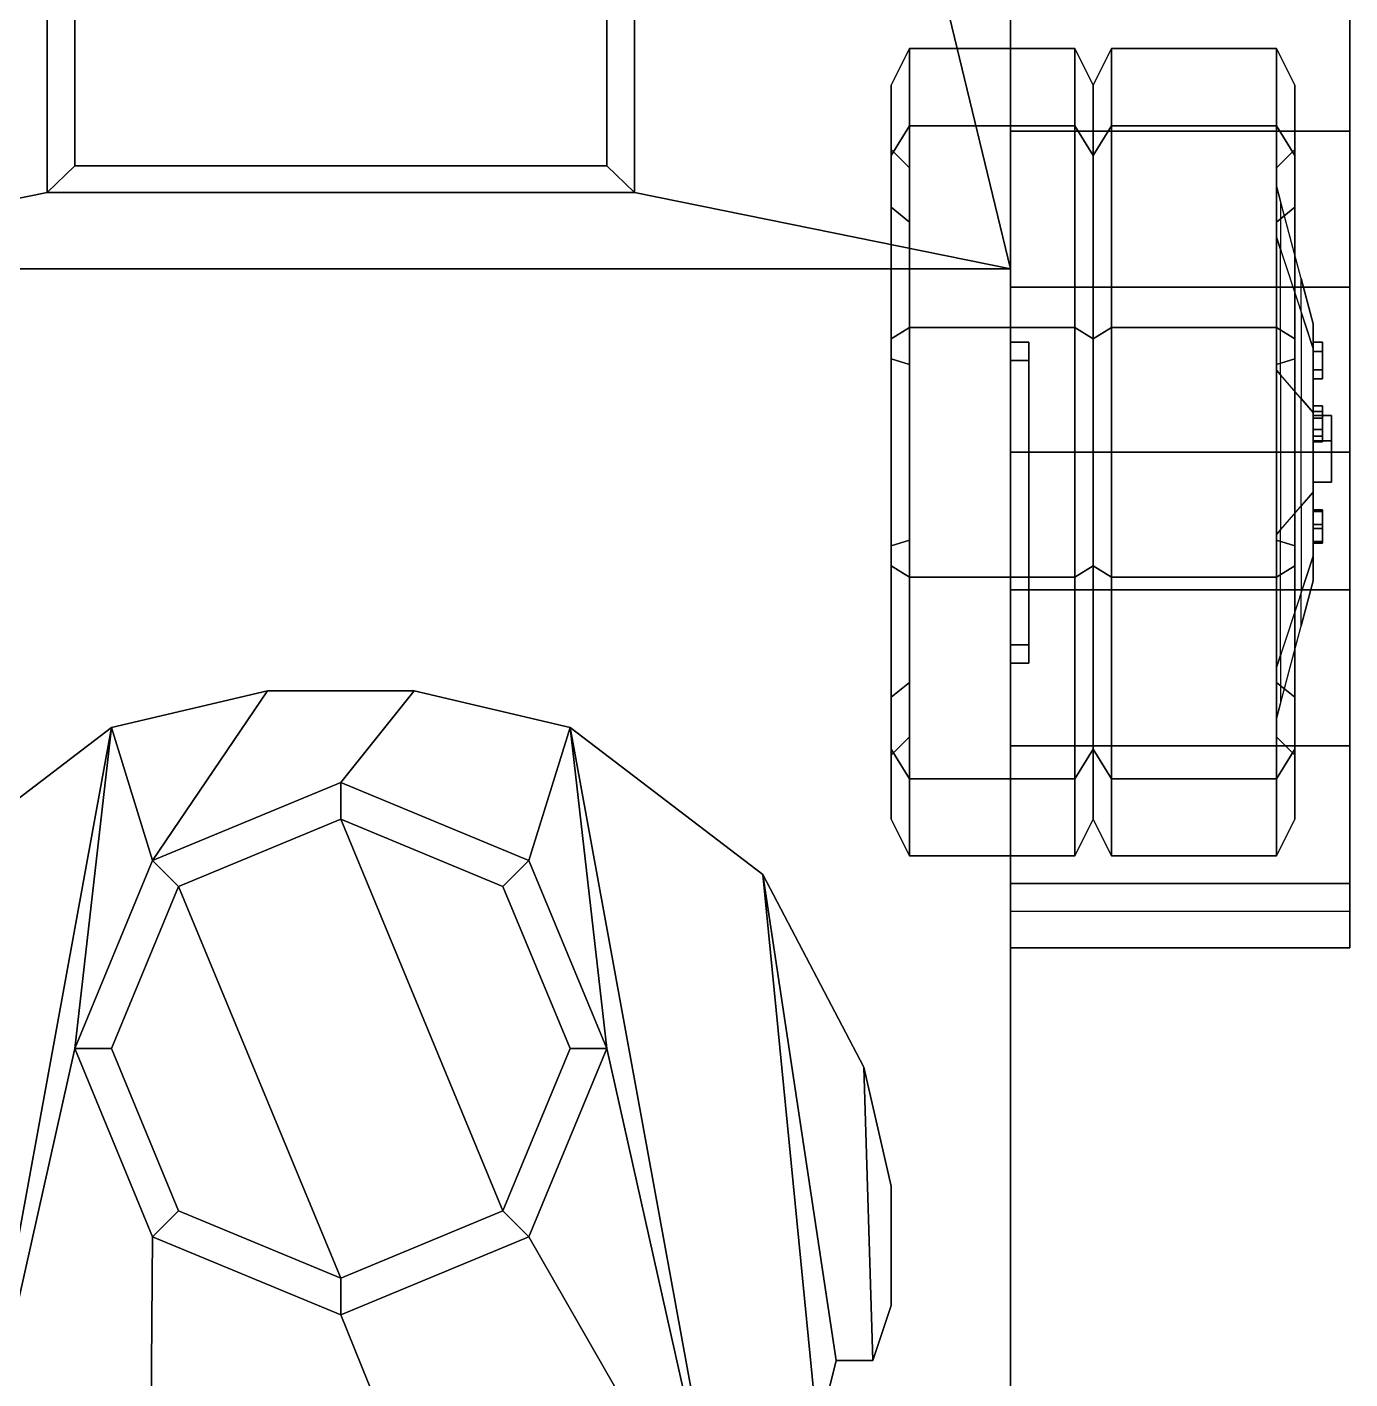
# Model space of a CAD drawing. Header units: millimetres. Extents: x -1.1 to 1.1, y -2.7 to 6.33.
# Drawn here: x -0.342 to 1.1, y 0.79 to 2.264 of the extents above; entities that cross this region are included whole.
import ezdxf

# ---------------------------------------------------------------- set-up
doc = ezdxf.new("R2010")
doc.units = ezdxf.units.MM
doc.layers.add('turret', color=2, linetype='Continuous')
doc.layers.add('wheels', color=2, linetype='Continuous')

msp = doc.modelspace()

# ---------------------------------------------------------------- linework, layer by layer
for points in [[(0.73, 2.62, 0.26), (0.73, 0.42, 0.26), (-0.73, 0.42, 0.26), (-0.73, 2.62, 0.26)], [(-0.32, 2.3643, 1.63), (-0.58, 2.62, 1.23), (-0.73, 2, 2.2), (-0.32, 2.0831, 2.07)], [(0.32, 2.0831, 2.07), (0.73, 2, 2.2), (0.58, 2.62, 1.23), (0.32, 2.3643, 1.63)], [(0.73, 2, 2.2), (0.73, 2.62, 1.23), (0.58, 2.62, 1.23), (0.73, 2, 2.2)], [(0.73, 2.62, 1.23), (0.73, 2.62, 1.23), (0.73, 2.15, 0.92), (0.73, 2.3, 0.76)], [(0.73, 2.62, 1.23), (0.73, 2.62, 1.23), (0.73, 1.98, 1.01), (0.73, 2.15, 0.92)], [(0.73, 2.62, 1.23), (0.73, 2.62, 1.23), (0.73, 1.8, 1.03), (0.73, 1.98, 1.01)], [(0.73, 1.65, 1.01), (0.73, 1.8, 1.03), (0.73, 2.62, 1.23), (0.73, 0.77, 1.75)], [(0.73, 0.77, 1.75), (0.73, 0.77, 1.75), (0.73, 2.62, 1.23), (0.73, 1.59, 1.75)], [(0.73, 1.59, 1.75), (0.73, 1.59, 1.75), (0.73, 2.62, 1.23), (0.73, 1.9, 1.75)], [(0.73, 1.9, 1.75), (0.73, 1.9, 1.75), (0.73, 2.62, 1.23), (0.73, 1.92, 1.77)], [(0.73, 1.92, 2.05), (0.73, 1.92, 1.77), (0.73, 2.62, 1.23), (0.73, 2, 2.2)], [(-0.29, 2.3552, 1.66), (-0.32, 2.3643, 1.63), (-0.32, 2.0831, 2.07), (-0.29, 2.1123, 2.04)], [(0.29, 2.1123, 2.04), (0.32, 2.0831, 2.07), (0.32, 2.3643, 1.63), (0.29, 2.3552, 1.66)], [(1.1, 2.33, 0.26), (1.1, 2.37, 0.4), (1.1, 1.26, 0.4), (1.1, 1.3, 0.26)], [(1.1, 2.37, 0.56), (1.1, 2.3, 0.76), (1.1, 1.33, 0.76), (1.1, 1.26, 0.56)], [(1.1, 2.37, 0.4), (1.1, 2.37, 0.56), (1.1, 1.26, 0.56), (1.1, 1.26, 0.4)], [(-0.29, 2.3552, 1.66), (-0.29, 2.1123, 2.04), (0.29, 2.1123, 2.04), (0.29, 2.3552, 1.66)], [(0.73, 2.3, 0.76), (0.73, 2.15, 0.92), (1.1, 2.15, 0.92), (1.1, 2.3, 0.76)], [(1.1, 2.3, 0.76), (1.1, 2.15, 0.92), (1.1, 1.48, 0.92), (1.1, 1.33, 0.76)], [(0.73, 2.15, 0.92), (0.73, 1.98, 1.01), (1.1, 1.98, 1.01), (1.1, 2.15, 0.92)], [(1.1, 2.15, 0.92), (1.1, 1.98, 1.01), (1.1, 1.65, 1.01), (1.1, 1.48, 0.92)], [(-0.29, 2.1123, 2.04), (-0.32, 2.0831, 2.07), (0.32, 2.0831, 2.07), (0.29, 2.1123, 2.04)], [(0.73, 2, 2.2), (0.32, 2.0831, 2.07), (-0.32, 2.0831, 2.07), (-0.73, 2, 2.2)], [(-0.73, 2, 2.2), (-0.73, -0.21, 2.2), (0.73, -0.21, 2.2), (0.73, 2, 2.2)], [(0.73, -0.21, 2.2), (0.73, 0.77, 2.07), (0.73, 1.59, 2.07), (0.73, 2, 2.2)], [(0.73, 1.59, 2.07), (0.73, 1.59, 2.07), (0.73, 1.9, 2.07), (0.73, 2, 2.2)], [(0.73, 1.9, 2.07), (0.73, 1.9, 2.07), (0.73, 1.92, 2.05), (0.73, 2, 2.2)], [(0.73, 1.98, 1.01), (0.73, 1.8, 1.03), (1.1, 1.8, 1.03), (1.1, 1.98, 1.01)], [(1.1, 1.98, 1.01), (1.1, 1.8, 1.03), (1.1, 1.8, 1.03), (1.1, 1.65, 1.01)], [(0.73, 1.92, 2.05), (0.73, 1.9, 2.07), (0.75, 1.9, 2.07), (0.75, 1.92, 2.05)], [(0.73, 1.92, 1.77), (0.73, 1.92, 2.05), (0.75, 1.92, 2.05), (0.75, 1.92, 1.77)], [(0.73, 1.9, 1.75), (0.73, 1.92, 1.77), (0.75, 1.92, 1.77), (0.75, 1.9, 1.75)], [(0.75, 1.9, 2.07), (0.75, 1.59, 2.07), (0.75, 1.57, 2.05), (0.75, 1.92, 2.05)], [(0.75, 1.92, 2.05), (0.75, 1.57, 2.05), (0.75, 1.57, 1.77), (0.75, 1.92, 1.77)], [(0.75, 1.92, 1.77), (0.75, 1.57, 1.77), (0.75, 1.59, 1.75), (0.75, 1.9, 1.75)], [(0.73, 1.9, 2.07), (0.73, 1.59, 2.07), (0.75, 1.59, 2.07), (0.75, 1.9, 2.07)], [(0.73, 1.59, 1.75), (0.73, 1.9, 1.75), (0.75, 1.9, 1.75), (0.75, 1.59, 1.75)], [(1.1, 1.65, 1.01), (1.1, 1.8, 1.03), (0.73, 1.8, 1.03), (0.73, 1.65, 1.01)], [(1.1, 1.48, 0.92), (1.1, 1.65, 1.01), (0.73, 1.65, 1.01), (0.73, 1.48, 0.92)], [(0.73, 1.48, 0.92), (0.73, 1.65, 1.01), (0.73, 0.43, 0.82)], [(0.73, 0.46, 1.75), (0.73, 0.43, 0.82), (0.73, 1.65, 1.01), (0.73, 0.77, 1.75)], [(0.73, 1.59, 2.07), (0.73, 1.57, 2.05), (0.75, 1.57, 2.05), (0.75, 1.59, 2.07)], [(0.73, 1.57, 1.77), (0.73, 1.59, 1.75), (0.75, 1.59, 1.75), (0.75, 1.57, 1.77)], [(0.73, 0.77, 2.07), (0.73, 0.79, 2.05), (0.73, 1.57, 2.05), (0.73, 1.59, 2.07)], [(0.73, 0.79, 1.77), (0.73, 0.77, 1.75), (0.73, 1.59, 1.75), (0.73, 1.57, 1.77)], [(0.73, 1.57, 2.05), (0.73, 1.57, 1.77), (0.75, 1.57, 1.77), (0.75, 1.57, 2.05)], [(0.73, 0.79, 2.05), (0.73, 0.79, 1.77), (0.73, 1.57, 1.77), (0.73, 1.57, 2.05)], [(1.1, 1.33, 0.76), (1.1, 1.48, 0.92), (0.73, 1.48, 0.92), (0.73, 1.33, 0.76)], [(0.73, 1.33, 0.76), (0.73, 1.48, 0.92), (0.73, 0.43, 0.82)], [(1.1, 1.26, 0.56), (1.1, 1.33, 0.76), (0.73, 1.33, 0.76), (0.73, 1.26, 0.56)], [(0.73, 1.26, 0.56), (0.73, 1.33, 0.76), (0.73, 0.43, 0.82)], [(0.73, 0.41, 0.8), (0.73, 0.42, 0.26), (0.73, 1.3, 0.26), (0.73, 1.26, 0.4)], [(1.1, 1.3, 0.26), (1.1, 1.26, 0.4), (0.73, 1.26, 0.4), (0.73, 1.3, 0.26)], [(1.1, 1.26, 0.4), (1.1, 1.26, 0.56), (0.73, 1.26, 0.56), (0.73, 1.26, 0.4)], [(0.73, 1.26, 0.4), (0.73, 1.26, 0.56), (0.73, 0.43, 0.82)], [(0.73, 1.26, 0.4), (0.73, 0.43, 0.82), (0.73, 0.41, 0.8)]]:
    msp.add_3dface(points)
at = {"layer": 'turret'}
for points in [[(-0.08, 1.54, 2.2), (-0.25, 1.5, 2.2), (-0.25, 1.5, 2.81), (-0.08, 1.54, 2.81)], [(-0.25, 1.5, 2.81), (-0.25, 1.5, 2.81), (-0.2051, 1.3551, 2.81), (-0.08, 1.54, 2.81)], [(0.08, 1.54, 2.81), (-0.08, 1.54, 2.81), (-0.2051, 1.3551, 2.81), (0, 1.44, 2.81)], [(0.08, 1.54, 2.2), (-0.08, 1.54, 2.2), (-0.08, 1.54, 2.81), (0.08, 1.54, 2.81)], [(0.25, 1.5, 2.81), (0.08, 1.54, 2.81), (0, 1.44, 2.81), (0.2051, 1.3551, 2.81)], [(0.08, 1.54, 2.81), (0.25, 1.5, 2.81), (0.25, 1.5, 2.2), (0.08, 1.54, 2.2)], [(-0.46, 1.34, 2.81), (-0.52, 0.73, 2.81), (-0.42, 0.57, 2.81), (-0.25, 1.5, 2.81)], [(-0.25, 1.5, 2.2), (-0.46, 1.34, 2.2), (-0.46, 1.34, 2.81), (-0.25, 1.5, 2.81)], [(-0.25, 1.5, 2.81), (-0.42, 0.57, 2.81), (-0.29, 1.15, 2.81), (-0.25, 1.5, 2.81)], [(-0.25, 1.5, 2.81), (-0.25, 1.5, 2.81), (-0.29, 1.15, 2.81), (-0.2051, 1.3551, 2.81)], [(0.25, 1.5, 2.81), (0.25, 1.5, 2.81), (0.2051, 1.3551, 2.81), (0.29, 1.15, 2.81)], [(0.25, 1.5, 2.81), (0.46, 1.34, 2.81), (0.46, 1.34, 2.2), (0.25, 1.5, 2.2)], [(0.25, 1.5, 2.81), (0.42, 0.57, 2.81), (0.52, 0.73, 2.81), (0.46, 1.34, 2.81)], [(0.42, 0.57, 2.81), (0.42, 0.57, 2.81), (0.25, 1.5, 2.81), (0.29, 1.15, 2.81)], [(0, 1.44, 2.81), (-0.2051, 1.3551, 2.81), (-0.1768, 1.3268, 2.83), (0, 1.4, 2.83)], [(0.2051, 1.3551, 2.81), (0, 1.44, 2.81), (0, 1.4, 2.83), (0.1768, 1.3268, 2.83)], [(-0.1768, 1.3268, 2.83), (0, 0.9, 2.83), (0.1768, 0.9732, 2.83), (0, 1.4, 2.83)], [(0, 1.4, 2.83), (0.1768, 0.9732, 2.83), (0.25, 1.15, 2.83), (0.1768, 1.3268, 2.83)], [(-0.2051, 1.3551, 2.81), (-0.29, 1.15, 2.81), (-0.25, 1.15, 2.83), (-0.1768, 1.3268, 2.83)], [(0.29, 1.15, 2.81), (0.2051, 1.3551, 2.81), (0.1768, 1.3268, 2.83), (0.25, 1.15, 2.83)], [(-0.25, 1.15, 2.83), (-0.1768, 0.9732, 2.83), (0, 0.9, 2.83), (-0.1768, 1.3268, 2.83)], [(0.46, 1.34, 2.81), (0.57, 1.13, 2.81), (0.57, 1.13, 2.2), (0.46, 1.34, 2.2)], [(0.46, 1.34, 2.81), (0.52, 0.73, 2.81), (0.54, 0.81, 2.81), (0.46, 1.34, 2.81)], [(0.46, 1.34, 2.81), (0.54, 0.81, 2.81), (0.58, 0.81, 2.81), (0.57, 1.13, 2.81)], [(-0.29, 1.15, 2.81), (-0.42, 0.57, 2.81), (-0.21, 0.34, 2.81), (-0.2051, 0.9449, 2.81)], [(-0.29, 1.15, 2.81), (-0.2051, 0.9449, 2.81), (-0.1768, 0.9732, 2.83), (-0.25, 1.15, 2.83)], [(0.2051, 0.9449, 2.81), (0.29, 1.15, 2.81), (0.25, 1.15, 2.83), (0.1768, 0.9732, 2.83)], [(0.42, 0.57, 2.81), (0.42, 0.57, 2.81), (0.29, 1.15, 2.81), (0.2051, 0.9449, 2.81)], [(0.57, 1.13, 2.81), (0.6, 1, 2.81), (0.6, 1, 2.2), (0.57, 1.13, 2.2)], [(0.57, 1.13, 2.81), (0.58, 0.81, 2.81), (0.6, 0.87, 2.81), (0.6, 1, 2.81)], [(0.6, 1, 2.81), (0.6, 0.87, 2.81), (0.6, 0.87, 2.2), (0.6, 1, 2.2)], [(-0.2051, 0.9449, 2.81), (0, 0.86, 2.81), (0, 0.9, 2.83), (-0.1768, 0.9732, 2.83)], [(0, 0.86, 2.81), (0.2051, 0.9449, 2.81), (0.1768, 0.9732, 2.83), (0, 0.9, 2.83)], [(-0.2051, 0.9449, 2.81), (-0.21, 0.34, 2.81), (0.21, 0.34, 2.81), (0, 0.86, 2.81)], [(0, 0.86, 2.81), (0.21, 0.34, 2.81), (0.42, 0.57, 2.81), (0.2051, 0.9449, 2.81)], [(0.6, 0.87, 2.81), (0.58, 0.81, 2.81), (0.58, 0.81, 2.2), (0.6, 0.87, 2.2)], [(0.54, 0.81, 2.81), (0.52, 0.73, 2.81), (0.52, 0.73, 2.2), (0.54, 0.81, 2.2)], [(0.58, 0.81, 2.81), (0.54, 0.81, 2.81), (0.54, 0.81, 2.2), (0.58, 0.81, 2.2)]]:
    msp.add_3dface(points, dxfattribs=at)
at = {"layer": 'wheels'}
for points in [[(0.62, 2.24, 0.42), (0.62, 2.156, 0.1614), (0.6, 2.1236, 0.1849), (0.6, 2.2, 0.42)], [(0.62, 2.156, 0.6786), (0.62, 2.24, 0.42), (0.6, 2.2, 0.42), (0.6, 2.1236, 0.6551)], [(0.8, 2.24, 0.42), (0.8, 2.156, 0.1614), (0.62, 2.156, 0.1614), (0.62, 2.24, 0.42)], [(0.8, 2.156, 0.6786), (0.8, 2.24, 0.42), (0.62, 2.24, 0.42), (0.62, 2.156, 0.6786)], [(0.8, 2.156, 0.1614), (0.8, 2.24, 0.42), (0.82, 2.2, 0.42), (0.82, 2.1236, 0.1849)], [(0.8, 2.24, 0.42), (0.8, 2.156, 0.6786), (0.82, 2.1236, 0.6551), (0.82, 2.2, 0.42)], [(0.84, 2.24, 0.42), (0.84, 2.156, 0.1614), (0.82, 2.1236, 0.1849), (0.82, 2.2, 0.42)], [(0.84, 2.156, 0.6786), (0.84, 2.24, 0.42), (0.82, 2.2, 0.42), (0.82, 2.1236, 0.6551)], [(0.84, 2.156, 0.1614), (0.84, 2.24, 0.42), (1.02, 2.24, 0.42), (1.02, 2.156, 0.1614)], [(0.84, 2.24, 0.42), (0.84, 2.156, 0.6786), (1.02, 2.156, 0.6786), (1.02, 2.24, 0.42)], [(1.02, 2.156, 0.1614), (1.02, 2.24, 0.42), (1.04, 2.2, 0.42), (1.04, 2.1236, 0.1849)], [(1.02, 2.24, 0.42), (1.02, 2.156, 0.6786), (1.04, 2.1236, 0.6551), (1.04, 2.2, 0.42)], [(0.6, 2.2, 0.42), (0.6, 2.1236, 0.1849), (0.6, 2.067, 0.226), (0.6, 2.13, 0.42)], [(0.6, 2.1236, 0.6551), (0.6, 2.2, 0.42), (0.6, 2.13, 0.42), (0.6, 2.067, 0.614)], [(0.82, 2.1236, 0.1849), (0.82, 2.2, 0.42), (0.82, 2.13, 0.42), (0.82, 2.067, 0.226)], [(0.82, 2.2, 0.42), (0.82, 2.1236, 0.1849), (0.82, 2.067, 0.226), (0.82, 2.13, 0.42)], [(0.82, 2.2, 0.42), (0.82, 2.1236, 0.6551), (0.82, 2.067, 0.614), (0.82, 2.13, 0.42)], [(0.82, 2.1236, 0.6551), (0.82, 2.2, 0.42), (0.82, 2.13, 0.42), (0.82, 2.067, 0.614)], [(1.04, 2.1236, 0.1849), (1.04, 2.2, 0.42), (1.04, 2.13, 0.42), (1.04, 2.067, 0.226)], [(1.04, 2.2, 0.42), (1.04, 2.1236, 0.6551), (1.04, 2.067, 0.614), (1.04, 2.13, 0.42)], [(0.62, 2.156, 0.1614), (0.62, 1.936, 0.0015), (0.6, 1.9236, 0.0396), (0.6, 2.1236, 0.1849)], [(0.62, 1.936, 0.8385), (0.62, 2.156, 0.6786), (0.6, 2.1236, 0.6551), (0.6, 1.9236, 0.8004)], [(0.8, 2.156, 0.1614), (0.8, 1.936, 0.0015), (0.62, 1.936, 0.0015), (0.62, 2.156, 0.1614)], [(0.8, 1.936, 0.8385), (0.8, 2.156, 0.6786), (0.62, 2.156, 0.6786), (0.62, 1.936, 0.8385)], [(0.8, 1.936, 0.0015), (0.8, 2.156, 0.1614), (0.82, 2.1236, 0.1849), (0.82, 1.9236, 0.0396)], [(0.8, 2.156, 0.6786), (0.8, 1.936, 0.8385), (0.82, 1.9236, 0.8004), (0.82, 2.1236, 0.6551)], [(0.84, 2.156, 0.1614), (0.84, 1.936, 0.0015), (0.82, 1.9236, 0.0396), (0.82, 2.1236, 0.1849)], [(0.84, 1.936, 0.8385), (0.84, 2.156, 0.6786), (0.82, 2.1236, 0.6551), (0.82, 1.9236, 0.8004)], [(0.84, 1.936, 0.0015), (0.84, 2.156, 0.1614), (1.02, 2.156, 0.1614), (1.02, 1.936, 0.0015)], [(0.84, 2.156, 0.6786), (0.84, 1.936, 0.8385), (1.02, 1.936, 0.8385), (1.02, 2.156, 0.6786)], [(1.02, 1.936, 0.0015), (1.02, 2.156, 0.1614), (1.04, 2.1236, 0.1849), (1.04, 1.9236, 0.0396)], [(1.02, 2.156, 0.6786), (1.02, 1.936, 0.8385), (1.04, 1.9236, 0.8004), (1.04, 2.1236, 0.6551)], [(0.62, 2.0508, 0.2378), (0.62, 2.11, 0.42), (0.6, 2.13, 0.42), (0.6, 2.067, 0.226)], [(0.62, 2.11, 0.42), (0.62, 2.0508, 0.6022), (0.6, 2.067, 0.614), (0.6, 2.13, 0.42)], [(0.6, 2.1236, 0.1849), (0.6, 1.9236, 0.0396), (0.6, 1.902, 0.1062), (0.6, 2.067, 0.226)], [(0.6, 1.9236, 0.8004), (0.6, 2.1236, 0.6551), (0.6, 2.067, 0.614), (0.6, 1.902, 0.7338)], [(0.82, 1.9236, 0.0396), (0.82, 2.1236, 0.1849), (0.82, 2.067, 0.226), (0.82, 1.902, 0.1062)], [(0.82, 2.1236, 0.1849), (0.82, 1.9236, 0.0396), (0.82, 1.902, 0.1062), (0.82, 2.067, 0.226)], [(0.82, 2.1236, 0.6551), (0.82, 1.9236, 0.8004), (0.82, 1.902, 0.7338), (0.82, 2.067, 0.614)], [(0.82, 1.9236, 0.8004), (0.82, 2.1236, 0.6551), (0.82, 2.067, 0.614), (0.82, 1.902, 0.7338)], [(1.02, 2.11, 0.42), (1.02, 2.0508, 0.2378), (1.04, 2.067, 0.226), (1.04, 2.13, 0.42)], [(1.02, 2.0508, 0.6022), (1.02, 2.11, 0.42), (1.04, 2.13, 0.42), (1.04, 2.067, 0.614)], [(1.04, 1.9236, 0.0396), (1.04, 2.1236, 0.1849), (1.04, 2.067, 0.226), (1.04, 1.902, 0.1062)], [(1.04, 2.1236, 0.6551), (1.04, 1.9236, 0.8004), (1.04, 1.902, 0.7338), (1.04, 2.067, 0.614)], [(0.62, 1.5492, 0.2378), (0.62, 1.49, 0.42), (0.62, 2.11, 0.42), (0.62, 2.0508, 0.2378)], [(0.62, 1.49, 0.42), (0.62, 1.5492, 0.6022), (0.62, 2.0508, 0.6022), (0.62, 2.11, 0.42)], [(1.02, 2.0508, 0.2378), (1.02, 2.11, 0.42), (1.02, 2.09, 0.42), (1.02, 2.0346, 0.2495)], [(1.02, 2.11, 0.42), (1.02, 2.0508, 0.6022), (1.02, 2.0346, 0.5905), (1.02, 2.09, 0.42)], [(1.02, 2.0346, 0.2495), (1.02, 2.09, 0.42), (1.0244, 2.0734, 0.42), (1.0244, 2.0212, 0.2593)], [(1.06, 1.9133, 0.5023), (1.06, 1.94, 0.42), (1.02, 2.09, 0.42), (1.02, 2.0346, 0.5905)], [(0.62, 1.8958, 0.1252), (0.62, 2.0508, 0.2378), (0.6, 2.067, 0.226), (0.6, 1.902, 0.1062)], [(0.62, 2.0508, 0.6022), (0.62, 1.8958, 0.7148), (0.6, 1.902, 0.7338), (0.6, 2.067, 0.614)], [(1.02, 2.0508, 0.2378), (1.02, 1.8958, 0.1252), (1.04, 1.902, 0.1062), (1.04, 2.067, 0.226)], [(1.02, 1.8958, 0.7148), (1.02, 2.0508, 0.6022), (1.04, 2.067, 0.614), (1.04, 1.902, 0.7338)], [(0.62, 1.8958, 0.1252), (0.62, 1.7042, 0.1252), (0.62, 1.5492, 0.2378), (0.62, 2.0508, 0.2378)], [(0.62, 1.7042, 0.7148), (0.62, 1.8958, 0.7148), (0.62, 2.0508, 0.6022), (0.62, 1.5492, 0.6022)], [(1.02, 1.8958, 0.1252), (1.02, 2.0508, 0.2378), (1.02, 2.0346, 0.2495), (1.02, 1.8896, 0.1442)], [(1.02, 2.0508, 0.6022), (1.02, 1.8958, 0.7148), (1.02, 1.8896, 0.6958), (1.02, 2.0346, 0.5905)], [(1.06, 1.9133, 0.3377), (1.06, 1.8433, 0.2869), (1.02, 1.8896, 0.1442), (1.02, 2.0346, 0.2495)], [(1.02, 2.0346, 0.5905), (1.02, 1.8896, 0.6958), (1.0244, 1.8845, 0.68), (1.0244, 2.0212, 0.5807)], [(1.06, 1.94, 0.42), (1.06, 1.9133, 0.3377), (1.0469, 1.9531, 0.3088), (1.0469, 1.9893, 0.42)], [(1.06, 1.8433, 0.5531), (1.06, 1.9133, 0.5023), (1.0469, 1.9531, 0.5312), (1.0469, 1.8585, 0.6)], [(0.62, 1.936, 0.0015), (0.62, 1.664, 0.0015), (0.6, 1.6764, 0.0396), (0.6, 1.9236, 0.0396)], [(0.62, 1.664, 0.8385), (0.62, 1.936, 0.8385), (0.6, 1.9236, 0.8004), (0.6, 1.6764, 0.8004)], [(0.8, 1.936, 0.0015), (0.8, 1.664, 0.0015), (0.62, 1.664, 0.0015), (0.62, 1.936, 0.0015)], [(0.8, 1.664, 0.8385), (0.8, 1.936, 0.8385), (0.62, 1.936, 0.8385), (0.62, 1.664, 0.8385)], [(0.8, 1.664, 0.0015), (0.8, 1.936, 0.0015), (0.82, 1.9236, 0.0396), (0.82, 1.6764, 0.0396)], [(0.8, 1.936, 0.8385), (0.8, 1.664, 0.8385), (0.82, 1.6764, 0.8004), (0.82, 1.9236, 0.8004)], [(0.84, 1.936, 0.0015), (0.84, 1.664, 0.0015), (0.82, 1.6764, 0.0396), (0.82, 1.9236, 0.0396)], [(0.84, 1.664, 0.8385), (0.84, 1.936, 0.8385), (0.82, 1.9236, 0.8004), (0.82, 1.6764, 0.8004)], [(0.84, 1.664, 0.0015), (0.84, 1.936, 0.0015), (1.02, 1.936, 0.0015), (1.02, 1.664, 0.0015)], [(0.84, 1.936, 0.8385), (0.84, 1.664, 0.8385), (1.02, 1.664, 0.8385), (1.02, 1.936, 0.8385)], [(1.02, 1.664, 0.0015), (1.02, 1.936, 0.0015), (1.04, 1.9236, 0.0396), (1.04, 1.6764, 0.0396)], [(1.02, 1.936, 0.8385), (1.02, 1.664, 0.8385), (1.04, 1.6764, 0.8004), (1.04, 1.9236, 0.8004)], [(1.06, 1.9133, 0.3377), (1.06, 1.94, 0.42), (1.06, 1.84, 0.42), (1.06, 1.8124, 0.382)], [(1.06, 1.94, 0.42), (1.06, 1.9133, 0.5023), (1.06, 1.84, 0.42)], [(0.6, 1.9236, 0.0396), (0.6, 1.6764, 0.0396), (0.6, 1.698, 0.1062), (0.6, 1.902, 0.1062)], [(0.6, 1.6764, 0.8004), (0.6, 1.9236, 0.8004), (0.6, 1.902, 0.7338), (0.6, 1.698, 0.7338)], [(0.82, 1.6764, 0.0396), (0.82, 1.9236, 0.0396), (0.82, 1.902, 0.1062), (0.82, 1.698, 0.1062)], [(0.82, 1.9236, 0.0396), (0.82, 1.6764, 0.0396), (0.82, 1.698, 0.1062), (0.82, 1.902, 0.1062)], [(0.82, 1.9236, 0.8004), (0.82, 1.6764, 0.8004), (0.82, 1.698, 0.7338), (0.82, 1.902, 0.7338)], [(0.82, 1.6764, 0.8004), (0.82, 1.9236, 0.8004), (0.82, 1.902, 0.7338), (0.82, 1.698, 0.7338)], [(1.04, 1.6764, 0.0396), (1.04, 1.9236, 0.0396), (1.04, 1.902, 0.1062), (1.04, 1.698, 0.1062)], [(1.04, 1.9236, 0.8004), (1.04, 1.6764, 0.8004), (1.04, 1.698, 0.7338), (1.04, 1.902, 0.7338)], [(1.06, 1.92, 0.42), (1.06, 1.91, 0.4373), (1.07, 1.91, 0.4373), (1.07, 1.92, 0.42)], [(1.06, 1.91, 0.4027), (1.06, 1.92, 0.42), (1.07, 1.92, 0.42), (1.07, 1.91, 0.4027)], [(1.07, 1.91, 0.4373), (1.07, 1.89, 0.4373), (1.07, 1.88, 0.42), (1.07, 1.92, 0.42)], [(1.07, 1.92, 0.42), (1.07, 1.88, 0.42), (1.07, 1.89, 0.4027), (1.07, 1.91, 0.4027)], [(0.62, 1.7042, 0.1252), (0.62, 1.8958, 0.1252), (0.6, 1.902, 0.1062), (0.6, 1.698, 0.1062)], [(0.62, 1.8958, 0.7148), (0.62, 1.7042, 0.7148), (0.6, 1.698, 0.7338), (0.6, 1.902, 0.7338)], [(1.02, 1.8958, 0.1252), (1.02, 1.7042, 0.1252), (1.04, 1.698, 0.1062), (1.04, 1.902, 0.1062)], [(1.02, 1.7042, 0.7148), (1.02, 1.8958, 0.7148), (1.04, 1.902, 0.7338), (1.04, 1.698, 0.7338)], [(1.06, 1.8433, 0.2869), (1.06, 1.9133, 0.3377), (1.06, 1.8124, 0.382)], [(1.06, 1.9133, 0.5023), (1.06, 1.8433, 0.5531), (1.06, 1.8124, 0.458), (1.06, 1.84, 0.42)], [(1.06, 1.91, 0.4373), (1.06, 1.89, 0.4373), (1.07, 1.89, 0.4373), (1.07, 1.91, 0.4373)], [(1.06, 1.89, 0.4027), (1.06, 1.91, 0.4027), (1.07, 1.91, 0.4027), (1.07, 1.89, 0.4027)], [(1.02, 1.7042, 0.1252), (1.02, 1.8958, 0.1252), (1.02, 1.8896, 0.1442), (1.02, 1.7104, 0.1442)], [(1.02, 1.8958, 0.7148), (1.02, 1.7042, 0.7148), (1.02, 1.7104, 0.6958), (1.02, 1.8896, 0.6958)], [(1.02, 1.7104, 0.1442), (1.02, 1.8896, 0.1442), (1.0244, 1.8845, 0.16), (1.0244, 1.7155, 0.16)], [(1.06, 1.7567, 0.5531), (1.06, 1.8433, 0.5531), (1.02, 1.8896, 0.6958), (1.02, 1.7104, 0.6958)], [(1.06, 1.89, 0.4373), (1.06, 1.88, 0.42), (1.07, 1.88, 0.42), (1.07, 1.89, 0.4373)], [(1.06, 1.88, 0.42), (1.06, 1.89, 0.4027), (1.07, 1.89, 0.4027), (1.07, 1.88, 0.42)], [(1.06, 1.8433, 0.2869), (1.06, 1.7567, 0.2869), (1.0469, 1.7415, 0.24), (1.0469, 1.8585, 0.24)], [(1.06, 1.8505, 0.3207), (1.06, 1.8443, 0.3398), (1.07, 1.8443, 0.3398), (1.07, 1.8505, 0.3207)], [(1.06, 1.8371, 0.3059), (1.06, 1.8505, 0.3207), (1.07, 1.8505, 0.3207), (1.07, 1.8371, 0.3059)], [(1.06, 1.8505, 0.5193), (1.06, 1.8371, 0.5341), (1.07, 1.8371, 0.5341), (1.07, 1.8505, 0.5193)], [(1.06, 1.8443, 0.5002), (1.06, 1.8505, 0.5193), (1.07, 1.8505, 0.5193), (1.07, 1.8443, 0.5002)], [(1.06, 1.8443, 0.3398), (1.06, 1.8247, 0.3439), (1.07, 1.8247, 0.3439), (1.07, 1.8443, 0.3398)], [(1.06, 1.8247, 0.4961), (1.06, 1.8443, 0.5002), (1.07, 1.8443, 0.5002), (1.07, 1.8247, 0.4961)], [(1.06, 1.7567, 0.2869), (1.06, 1.8433, 0.2869), (1.06, 1.8124, 0.382), (1.06, 1.7676, 0.3965)], [(1.06, 1.8433, 0.5531), (1.06, 1.7567, 0.5531), (1.06, 1.8124, 0.458)], [(1.07, 1.8505, 0.3207), (1.07, 1.8443, 0.3398), (1.07, 1.8247, 0.3439), (1.07, 1.8371, 0.3059)], [(1.07, 1.8371, 0.5341), (1.07, 1.8247, 0.4961), (1.07, 1.8443, 0.5002), (1.07, 1.8505, 0.5193)], [(1.06, 1.8124, 0.382), (1.06, 1.84, 0.42), (1.08, 1.84, 0.42), (1.08, 1.8124, 0.382)], [(1.06, 1.84, 0.42), (1.06, 1.8124, 0.458), (1.08, 1.8124, 0.458), (1.08, 1.84, 0.42)], [(1.06, 1.8175, 0.31), (1.06, 1.8371, 0.3059), (1.07, 1.8371, 0.3059), (1.07, 1.8175, 0.31)], [(1.06, 1.8371, 0.5341), (1.06, 1.8175, 0.53), (1.07, 1.8175, 0.53), (1.07, 1.8371, 0.5341)], [(1.07, 1.8371, 0.3059), (1.07, 1.8247, 0.3439), (1.07, 1.8113, 0.3291), (1.07, 1.8175, 0.31)], [(1.07, 1.8175, 0.53), (1.07, 1.8113, 0.5109), (1.07, 1.8247, 0.4961), (1.07, 1.8371, 0.5341)], [(1.08, 1.84, 0.42), (1.08, 1.7676, 0.3965), (1.08, 1.8124, 0.382)], [(1.08, 1.8124, 0.458), (1.08, 1.7676, 0.4435), (1.08, 1.7676, 0.3965), (1.08, 1.84, 0.42)], [(1.06, 1.8247, 0.3439), (1.06, 1.8113, 0.3291), (1.07, 1.8113, 0.3291), (1.07, 1.8247, 0.3439)], [(1.06, 1.8113, 0.5109), (1.06, 1.8247, 0.4961), (1.07, 1.8247, 0.4961), (1.07, 1.8113, 0.5109)], [(1.06, 1.8113, 0.3291), (1.06, 1.8175, 0.31), (1.07, 1.8175, 0.31), (1.07, 1.8113, 0.3291)], [(1.06, 1.8175, 0.53), (1.06, 1.8113, 0.5109), (1.07, 1.8113, 0.5109), (1.07, 1.8175, 0.53)], [(1.06, 1.7676, 0.3965), (1.06, 1.8124, 0.382), (1.08, 1.8124, 0.382), (1.08, 1.7676, 0.3965)], [(1.06, 1.8124, 0.458), (1.06, 1.7676, 0.4435), (1.08, 1.7676, 0.4435), (1.08, 1.8124, 0.458)], [(1.06, 1.7567, 0.5531), (1.06, 1.6867, 0.5023), (1.06, 1.7676, 0.4435), (1.06, 1.8124, 0.458)], [(1.06, 1.7567, 0.2869), (1.06, 1.6867, 0.3377), (1.02, 1.5654, 0.2495), (1.02, 1.7104, 0.1442)], [(1.06, 1.6867, 0.5023), (1.06, 1.7567, 0.5531), (1.0469, 1.7415, 0.6), (1.0469, 1.6469, 0.5312)], [(1.06, 1.66, 0.42), (1.06, 1.6867, 0.3377), (1.06, 1.7676, 0.3965), (1.06, 1.7676, 0.4435)], [(1.06, 1.6867, 0.3377), (1.06, 1.7567, 0.2869), (1.06, 1.7676, 0.3965)], [(1.06, 1.7676, 0.4435), (1.06, 1.7676, 0.3965), (1.08, 1.7676, 0.3965), (1.08, 1.7676, 0.4435)], [(1.06, 1.6867, 0.5023), (1.06, 1.66, 0.42), (1.06, 1.7676, 0.4435)], [(1.06, 1.7374, 0.3531), (1.06, 1.7353, 0.373), (1.07, 1.7353, 0.373), (1.07, 1.7374, 0.3531)], [(1.06, 1.7212, 0.3413), (1.06, 1.7374, 0.3531), (1.07, 1.7374, 0.3531), (1.07, 1.7212, 0.3413)], [(1.06, 1.7374, 0.4869), (1.06, 1.7212, 0.4987), (1.07, 1.7212, 0.4987), (1.07, 1.7374, 0.4869)], [(1.06, 1.7353, 0.467), (1.06, 1.7374, 0.4869), (1.07, 1.7374, 0.4869), (1.07, 1.7353, 0.467)], [(1.06, 1.7353, 0.373), (1.06, 1.717, 0.3811), (1.07, 1.717, 0.3811), (1.07, 1.7353, 0.373)], [(1.06, 1.717, 0.4589), (1.06, 1.7353, 0.467), (1.07, 1.7353, 0.467), (1.07, 1.717, 0.4589)], [(1.07, 1.7212, 0.3413), (1.07, 1.7374, 0.3531), (1.07, 1.7353, 0.373), (1.07, 1.7029, 0.3495)], [(1.07, 1.7029, 0.4905), (1.07, 1.7353, 0.467), (1.07, 1.7374, 0.4869), (1.07, 1.7212, 0.4987)], [(1.07, 1.7029, 0.3495), (1.07, 1.7353, 0.373), (1.07, 1.717, 0.3811), (1.07, 1.7008, 0.3694)], [(1.07, 1.7008, 0.4706), (1.07, 1.717, 0.4589), (1.07, 1.7353, 0.467), (1.07, 1.7029, 0.4905)], [(1.02, 1.7104, 0.6958), (1.02, 1.5654, 0.5905), (1.0244, 1.5788, 0.5807), (1.0244, 1.7155, 0.68)], [(1.02, 1.5492, 0.2378), (1.02, 1.7042, 0.1252), (1.02, 1.7104, 0.1442), (1.02, 1.5654, 0.2495)], [(1.02, 1.7042, 0.7148), (1.02, 1.5492, 0.6022), (1.02, 1.5654, 0.5905), (1.02, 1.7104, 0.6958)], [(1.06, 1.7029, 0.3495), (1.06, 1.7212, 0.3413), (1.07, 1.7212, 0.3413), (1.07, 1.7029, 0.3495)], [(1.06, 1.7212, 0.4987), (1.06, 1.7029, 0.4905), (1.07, 1.7029, 0.4905), (1.07, 1.7212, 0.4987)], [(1.06, 1.717, 0.3811), (1.06, 1.7008, 0.3694), (1.07, 1.7008, 0.3694), (1.07, 1.717, 0.3811)], [(1.06, 1.7008, 0.4706), (1.06, 1.717, 0.4589), (1.07, 1.717, 0.4589), (1.07, 1.7008, 0.4706)], [(0.62, 1.5492, 0.2378), (0.62, 1.7042, 0.1252), (0.6, 1.698, 0.1062), (0.6, 1.533, 0.226)], [(0.62, 1.7042, 0.7148), (0.62, 1.5492, 0.6022), (0.6, 1.533, 0.614), (0.6, 1.698, 0.7338)], [(0.6, 1.6764, 0.0396), (0.6, 1.4764, 0.1849), (0.6, 1.533, 0.226), (0.6, 1.698, 0.1062)], [(0.6, 1.4764, 0.6551), (0.6, 1.6764, 0.8004), (0.6, 1.698, 0.7338), (0.6, 1.533, 0.614)], [(0.82, 1.4764, 0.1849), (0.82, 1.6764, 0.0396), (0.82, 1.698, 0.1062), (0.82, 1.533, 0.226)], [(0.82, 1.6764, 0.0396), (0.82, 1.4764, 0.1849), (0.82, 1.533, 0.226), (0.82, 1.698, 0.1062)], [(0.82, 1.6764, 0.8004), (0.82, 1.4764, 0.6551), (0.82, 1.533, 0.614), (0.82, 1.698, 0.7338)], [(0.82, 1.4764, 0.6551), (0.82, 1.6764, 0.8004), (0.82, 1.698, 0.7338), (0.82, 1.533, 0.614)], [(1.02, 1.7042, 0.1252), (1.02, 1.5492, 0.2378), (1.04, 1.533, 0.226), (1.04, 1.698, 0.1062)], [(1.02, 1.5492, 0.6022), (1.02, 1.7042, 0.7148), (1.04, 1.698, 0.7338), (1.04, 1.533, 0.614)], [(1.04, 1.4764, 0.1849), (1.04, 1.6764, 0.0396), (1.04, 1.698, 0.1062), (1.04, 1.533, 0.226)], [(1.04, 1.6764, 0.8004), (1.04, 1.4764, 0.6551), (1.04, 1.533, 0.614), (1.04, 1.698, 0.7338)], [(1.06, 1.7008, 0.3694), (1.06, 1.7029, 0.3495), (1.07, 1.7029, 0.3495), (1.07, 1.7008, 0.3694)], [(1.06, 1.7029, 0.4905), (1.06, 1.7008, 0.4706), (1.07, 1.7008, 0.4706), (1.07, 1.7029, 0.4905)], [(1.06, 1.66, 0.42), (1.06, 1.6867, 0.5023), (1.02, 1.5654, 0.5905), (1.02, 1.51, 0.42)], [(1.06, 1.6867, 0.3377), (1.06, 1.66, 0.42), (1.0469, 1.6107, 0.42), (1.0469, 1.6469, 0.3088)], [(0.62, 1.664, 0.0015), (0.62, 1.444, 0.1614), (0.6, 1.4764, 0.1849), (0.6, 1.6764, 0.0396)], [(0.62, 1.444, 0.6786), (0.62, 1.664, 0.8385), (0.6, 1.6764, 0.8004), (0.6, 1.4764, 0.6551)], [(0.8, 1.444, 0.1614), (0.8, 1.664, 0.0015), (0.82, 1.6764, 0.0396), (0.82, 1.4764, 0.1849)], [(0.8, 1.664, 0.8385), (0.8, 1.444, 0.6786), (0.82, 1.4764, 0.6551), (0.82, 1.6764, 0.8004)], [(0.84, 1.664, 0.0015), (0.84, 1.444, 0.1614), (0.82, 1.4764, 0.1849), (0.82, 1.6764, 0.0396)], [(0.84, 1.444, 0.6786), (0.84, 1.664, 0.8385), (0.82, 1.6764, 0.8004), (0.82, 1.4764, 0.6551)], [(1.02, 1.444, 0.1614), (1.02, 1.664, 0.0015), (1.04, 1.6764, 0.0396), (1.04, 1.4764, 0.1849)], [(1.02, 1.664, 0.8385), (1.02, 1.444, 0.6786), (1.04, 1.4764, 0.6551), (1.04, 1.6764, 0.8004)], [(0.8, 1.664, 0.0015), (0.8, 1.444, 0.1614), (0.62, 1.444, 0.1614), (0.62, 1.664, 0.0015)], [(0.8, 1.444, 0.6786), (0.8, 1.664, 0.8385), (0.62, 1.664, 0.8385), (0.62, 1.444, 0.6786)], [(0.84, 1.444, 0.1614), (0.84, 1.664, 0.0015), (1.02, 1.664, 0.0015), (1.02, 1.444, 0.1614)], [(0.84, 1.664, 0.8385), (0.84, 1.444, 0.6786), (1.02, 1.444, 0.6786), (1.02, 1.664, 0.8385)], [(1.02, 1.51, 0.42), (1.02, 1.5654, 0.2495), (1.0244, 1.5788, 0.2593), (1.0244, 1.5266, 0.42)], [(1.02, 1.49, 0.42), (1.02, 1.5492, 0.2378), (1.02, 1.5654, 0.2495), (1.02, 1.51, 0.42)], [(1.02, 1.5492, 0.6022), (1.02, 1.49, 0.42), (1.02, 1.51, 0.42), (1.02, 1.5654, 0.5905)], [(0.62, 1.49, 0.42), (0.62, 1.5492, 0.2378), (0.6, 1.533, 0.226), (0.6, 1.47, 0.42)], [(0.62, 1.5492, 0.6022), (0.62, 1.49, 0.42), (0.6, 1.47, 0.42), (0.6, 1.533, 0.614)], [(1.02, 1.5492, 0.2378), (1.02, 1.49, 0.42), (1.04, 1.47, 0.42), (1.04, 1.533, 0.226)], [(1.02, 1.49, 0.42), (1.02, 1.5492, 0.6022), (1.04, 1.533, 0.614), (1.04, 1.47, 0.42)], [(0.6, 1.4764, 0.1849), (0.6, 1.4, 0.42), (0.6, 1.47, 0.42), (0.6, 1.533, 0.226)], [(0.6, 1.4, 0.42), (0.6, 1.4764, 0.6551), (0.6, 1.533, 0.614), (0.6, 1.47, 0.42)], [(0.82, 1.4, 0.42), (0.82, 1.4764, 0.1849), (0.82, 1.533, 0.226), (0.82, 1.47, 0.42)], [(0.82, 1.4764, 0.1849), (0.82, 1.4, 0.42), (0.82, 1.47, 0.42), (0.82, 1.533, 0.226)], [(0.82, 1.4764, 0.6551), (0.82, 1.4, 0.42), (0.82, 1.47, 0.42), (0.82, 1.533, 0.614)], [(0.82, 1.4, 0.42), (0.82, 1.4764, 0.6551), (0.82, 1.533, 0.614), (0.82, 1.47, 0.42)], [(1.04, 1.4, 0.42), (1.04, 1.4764, 0.1849), (1.04, 1.533, 0.226), (1.04, 1.47, 0.42)], [(1.04, 1.4764, 0.6551), (1.04, 1.4, 0.42), (1.04, 1.47, 0.42), (1.04, 1.533, 0.614)], [(0.62, 1.444, 0.1614), (0.62, 1.36, 0.42), (0.6, 1.4, 0.42), (0.6, 1.4764, 0.1849)], [(0.62, 1.36, 0.42), (0.62, 1.444, 0.6786), (0.6, 1.4764, 0.6551), (0.6, 1.4, 0.42)], [(0.8, 1.36, 0.42), (0.8, 1.444, 0.1614), (0.82, 1.4764, 0.1849), (0.82, 1.4, 0.42)], [(0.8, 1.444, 0.6786), (0.8, 1.36, 0.42), (0.82, 1.4, 0.42), (0.82, 1.4764, 0.6551)], [(0.84, 1.444, 0.1614), (0.84, 1.36, 0.42), (0.82, 1.4, 0.42), (0.82, 1.4764, 0.1849)], [(0.84, 1.36, 0.42), (0.84, 1.444, 0.6786), (0.82, 1.4764, 0.6551), (0.82, 1.4, 0.42)], [(1.02, 1.36, 0.42), (1.02, 1.444, 0.1614), (1.04, 1.4764, 0.1849), (1.04, 1.4, 0.42)], [(1.02, 1.444, 0.6786), (1.02, 1.36, 0.42), (1.04, 1.4, 0.42), (1.04, 1.4764, 0.6551)], [(0.8, 1.444, 0.1614), (0.8, 1.36, 0.42), (0.62, 1.36, 0.42), (0.62, 1.444, 0.1614)], [(0.8, 1.36, 0.42), (0.8, 1.444, 0.6786), (0.62, 1.444, 0.6786), (0.62, 1.36, 0.42)], [(0.84, 1.36, 0.42), (0.84, 1.444, 0.1614), (1.02, 1.444, 0.1614), (1.02, 1.36, 0.42)], [(0.84, 1.444, 0.6786), (0.84, 1.36, 0.42), (1.02, 1.36, 0.42), (1.02, 1.444, 0.6786)]]:
    msp.add_3dface(points, dxfattribs=at)

doc.saveas('drawing.dxf')
